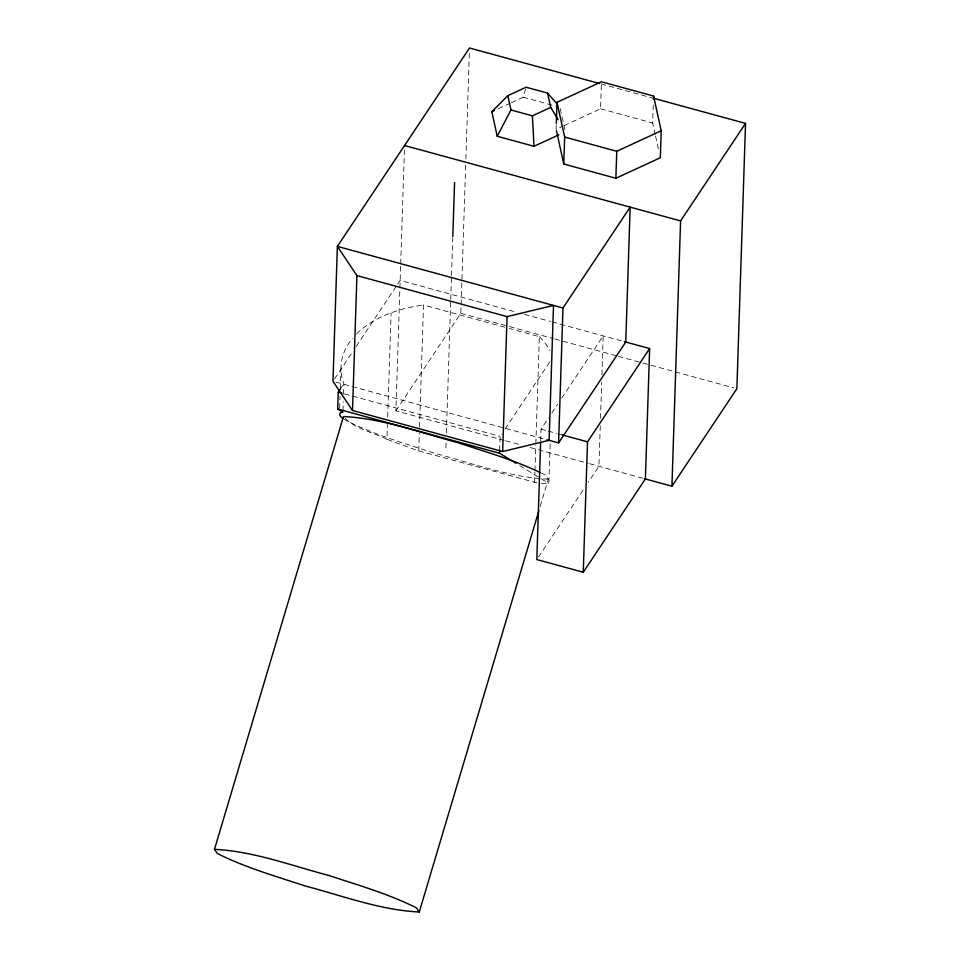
<?xml version="1.0" encoding="UTF-8"?>
<svg xmlns="http://www.w3.org/2000/svg" width="960" height="960" viewBox="0 0 960 960"><rect width="100%" height="100%" fill="white"/><g stroke="black" fill="none" stroke-linecap="round" stroke-linejoin="round"><path stroke-width="0.72" stroke-dasharray="4.8 3.6" d="M342.972 410.736L343.272 401.748M343.512 394.26L343.86 383.772A107.52 66.672 1.9 0 1 352.464 338.448M537.036 482.892L418.764 450.912L397.92 443.436A154.392 12.108 16.6 0 1 386.964 439.248L387.444 424.38M387.684 416.94L391.092 312.864M504.276 440.424L395.892 410.808L399.852 289.404M399.9 287.904L400.644 265.416M400.692 263.928L404.46 148.512M418.764 450.912L419.352 433.056M419.544 427.104L423.528 305.04L507.888 328.08M445.896 447.852L446.088 441.852M446.388 432.864L450.696 300.96M450.744 299.46L451.476 276.984M451.524 275.484L452.748 238.008M395.892 410.808L460.836 313.308L465.684 164.916M465.876 158.916L469.404 51M499.692 450.444L500.148 436.416L501.804 433.944M534.576 482.544L534.924 472.128M534.972 470.64L535.8 445.332M535.848 443.844L539.34 336.672L509.316 328.476M540.684 441.144L541.068 429.144L548.52 417.96M556.272 124.788L556.128 129.288L562.86 126.18M541.356 483.36L544.092 483.552A152.988 12 16.6 0 0 548.856 483.468L550.176 443.328M564.204 125.556L600.576 108.768L601.452 81.792M600.264 425.808L598.932 466.272L588.168 482.436M600.504 418.308L601.68 382.332M601.92 374.844L603.192 335.868L561.78 398.052M655.224 134.58L652.68 123L653.268 105.012M339.624 408.168L340.008 396.516M340.26 389.232L340.932 368.844M511.428 102.672L523.2 97.236L526.116 87.228M540.18 506.412L548.292 479.172L545.424 475.044L541.536 473.208M334.632 378.792L352.872 351.396M356.196 346.416L396.828 285.396M397.656 284.148L400.152 280.404L515.844 312.012M339.852 389.784L343.86 383.772M505.104 428.976L549.696 362.04M551.844 412.98L557.64 404.28M538.464 557.064L584.028 488.664M498.36 108.708L510.12 103.272M548.292 479.172C509.172 477.276 471.768 463.032 434.16 453.12C404.544 443.352 374.304 434.736 346.368 420.66L344.388 419.4M601.02 83.928L651.6 97.74M600.576 108.768L652.68 123M523.2 97.236L555.732 106.128M524.52 314.376L550.56 321.492M552 321.888L622.896 341.256M460.836 313.308L553.332 338.568M554.772 338.964L616.92 355.932M618.36 356.328L641.484 362.652M642.936 363.036L733.98 387.912M541.068 429.144L546.696 430.692M548.112 431.076L556.548 433.38M557.964 433.764L562.188 434.916M335.844 382.068L545.556 439.344M344.508 393.9L500.148 436.416M505.728 440.82L521.628 445.152M530.292 447.528L588.108 463.32M589.548 463.704L643.02 478.32M386.952 439.248C372.528 432.096 354.252 428.904 343.488 416.532M519.816 465.648L540.024 478.044M541.284 478.824L548.868 483.468M655.548 136.032L658.728 150.504M560.28 108.648L563.784 124.596M563.88 125.004L565.38 131.808M356.64 333.876A107.52 66.672 1.9 0 1 423.528 305.04M539.34 336.672A107.52 66.672 1.9 0 1 549.888 350.448"/><path stroke-width="1.44" d="M343.248 418.608C339.888 417.396 337.476 411.936 342.924 412.236L337.692 409.032L338.244 392.196L339.852 389.784M356.916 275.592L507.06 316.608L553.512 305.412L549.108 440.316L502.656 451.512L352.512 410.496L356.916 275.592L337.38 246.384L469.5 48L599.568 83.532M452.796 236.508L454.56 182.544M516.024 463.32L499.608 453.252L499.692 450.444M502.656 451.512L507.06 316.608M540.624 442.644L536.808 559.548L583.26 572.244L645.384 478.956L649.644 348.552L624.312 341.64M556.32 123.288L557.004 102.3L601.452 81.792L653.556 96.024L661.212 130.764L660.324 157.752L615.876 178.26L563.772 164.028L556.44 130.728M563.772 164.028L564.66 137.052L557.004 102.3M558.576 442.908L562.98 308.004L630.168 207.132L625.752 342.036L558.576 442.908L547.008 439.74M583.26 572.244L587.52 441.84L649.644 348.552M615.876 178.26L616.752 151.284L661.212 130.764M653.46 99.024L653.556 96.024M644.472 478.704L671.928 486.216L680.592 220.908L745.536 123.396L653.04 98.136M745.536 123.396L736.872 388.704L671.928 486.216M538.896 510.708L419.268 912C380.136 910.104 342.732 895.848 305.124 885.948C275.52 876.168 245.28 867.564 217.332 853.488L214.464 849.348L343.488 416.532C382.62 418.428 420.024 432.672 457.632 442.584C485.4 451.848 513.84 459.768 540.24 472.596M558.84 134.832L534 146.292L497.22 136.248L510.96 109.98L507.804 95.676L526.116 87.228L547.56 93.084L557.316 104.244M497.22 136.248L491.82 111.72L507.804 95.676M491.82 111.72L494.436 110.52M510.96 109.98L532.416 115.836L550.716 107.388L547.56 93.084M214.464 849.348C253.584 851.244 290.988 865.5 328.596 875.412C358.212 885.18 388.452 893.796 416.4 907.86L419.268 912M564.66 137.052L616.752 151.284M404.556 145.512L680.592 220.908M562.98 308.004L337.38 246.384L332.964 381.276L352.512 410.496M562.188 434.916L587.52 441.84M338.244 392.196L342 393.216M337.692 409.032L499.608 453.252M550.716 107.388L558.048 119.604M532.416 115.836L534 146.292"/></g></svg>
